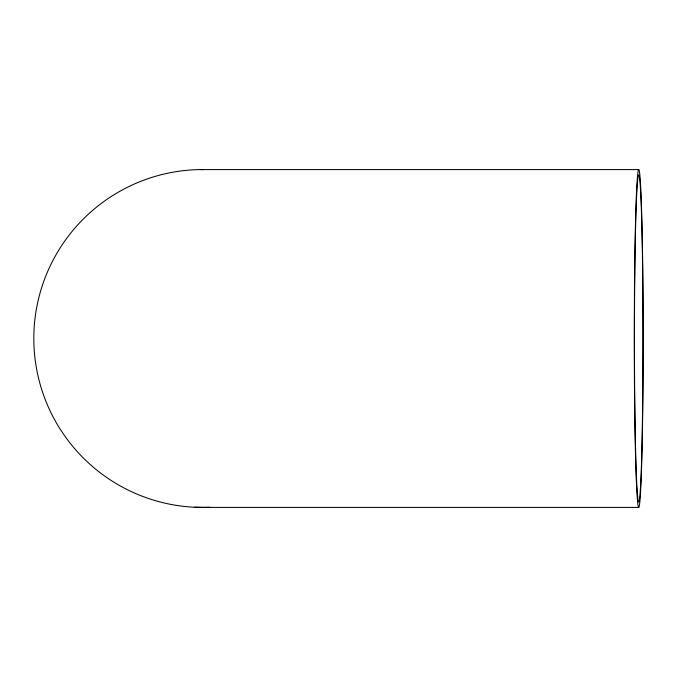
<?xml version="1.0" encoding="UTF-8"?>
<svg xmlns="http://www.w3.org/2000/svg" width="677" height="677" viewBox="0 0 677 677"><rect width="100%" height="100%" fill="white"/><g stroke="black" fill="none" stroke-linecap="round" stroke-linejoin="round"><path stroke-width="1.02" d="M209.709 507.234L206.663 507.411L638.817 507.411M199.766 169.588L638.639 169.588M201.12 169.588L203.151 169.622M194.79 507.166L207.991 507.411M206.214 507.411A168.954 168.954 0 0 1 33.85 341.953A168.954 168.954 0 0 1 199.317 169.588M642.422 431.334A168.954 4.426 -90 0 0 638.986 169.834A168.954 4.426 -90 0 0 634.772 414.332A168.954 4.426 -90 0 0 642.422 431.334M642.371 424.454A163.504 4.282 -90 0 0 638.86 175.072A163.504 4.282 -90 0 0 634.958 415.974A163.504 4.282 -90 0 0 642.371 424.454"/></g></svg>
